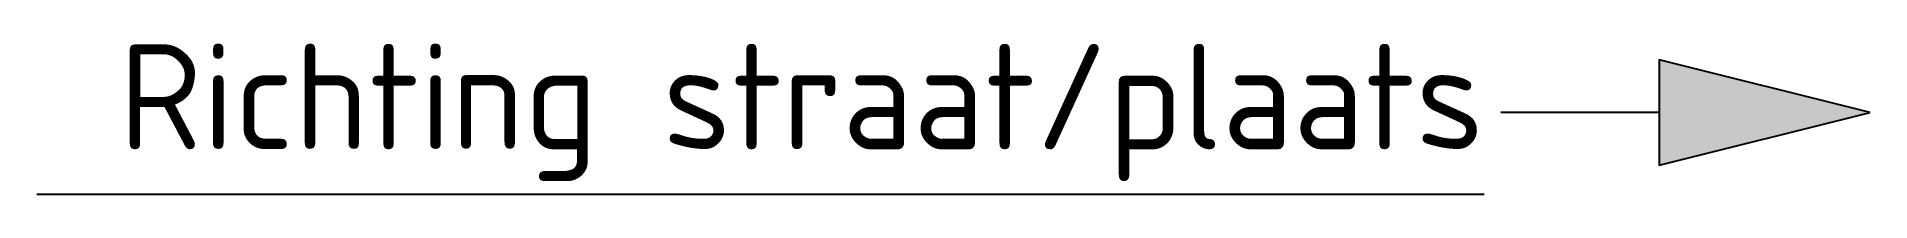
# Model space of a CAD drawing. Header units: metres. Extents: x -12.2 to 0, y -0.5 to 0.5.
import ezdxf
from ezdxf.enums import TextEntityAlignment as Align

# ---------------------------------------------------------------- set-up
doc = ezdxf.new("R2010")
doc.units = ezdxf.units.M
doc.styles.add('NLCS-ISO', font='NLCS-ISO.ttf')

msp = doc.modelspace()

# ---------------------------------------------------------------- linework, layer by layer
msp.add_line((-1.4, 0), (-2.45, 0))
at = {"flags": 128}
msp.add_lwpolyline([(0, 0), (-1.4, 0.35), (-1.4, -0.35)], close=True, dxfattribs=at)
msp.add_lwpolyline([(-2.562, -0.545), (-12.162, -0.545)], dxfattribs=at)
at = {"color": 254}
msp.add_solid([(0, 0), (-1.4, 0.35), (-1.4, -0.35)], dxfattribs=at)

# ---------------------------------------------------------------- texts
at = {"style": 'NLCS-ISO'}
msp.add_text('Richting straat/plaats', height=0.7, dxfattribs=at).set_placement((-2.562, -0.245), align=Align.RIGHT)

doc.saveas('drawing.dxf')
